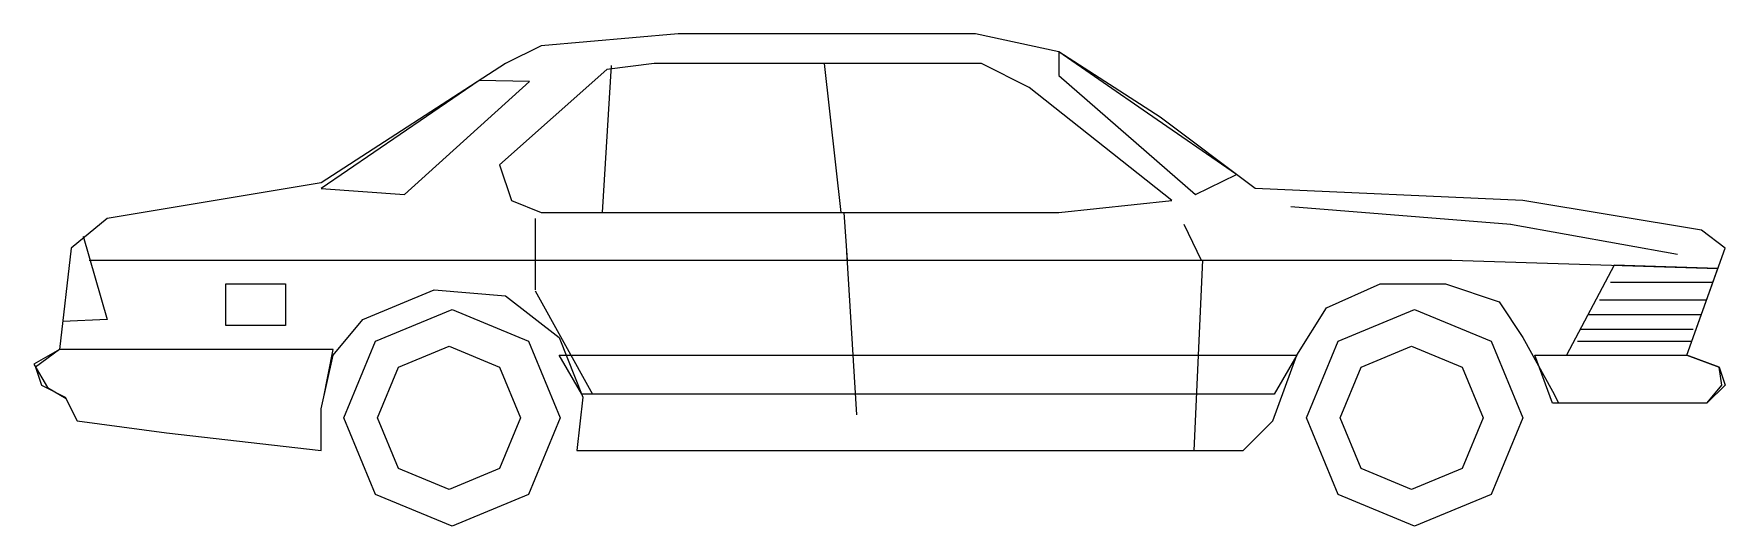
# Model space of a CAD drawing. Extents: x 387 to 605, y 618 to 681.
import ezdxf

# ---------------------------------------------------------------- set-up
doc = ezdxf.new("R2010")
doc.units = 0
doc.layers.get('0').update_dxf_attribs({"linetype": 'CONTINUOUS'})

msp = doc.modelspace()

# ---------------------------------------------------------------- linework, layer by layer
at = {"color": 0}
for p, q in [((469.81, 681.05), (452.15, 679.51)), ((508.2, 681.05), (469.81, 681.05)), ((518.95, 678.74), (508.2, 681.05)), ((452.15, 679.51), (447.55, 677.21)), ((447.55, 677.21), (423.74, 661.85)), ((461.17, 676.95), (460.03, 658.02)), ((466.74, 677.21), (460.6, 676.44)), ((508.96, 677.21), (466.74, 677.21)), ((488.66, 677.21), (490.83, 658.02)), ((515.11, 674.14), (508.96, 677.21)), ((530.4, 670.82), (518.95, 678.74)), ((532, 670.3), (518.95, 678.74)), ((518.95, 678.74), (518.95, 675.67)), ((444.15, 675.01), (423.74, 661.09)), ((434.49, 660.32), (450.62, 674.9)), ((450.62, 674.9), (444.15, 675.01)), ((460.6, 676.44), (446.78, 664.16)), ((518.95, 675.67), (536.6, 660.32)), ((533.53, 659.55), (515.11, 674.14)), ((541.85, 662.91), (530.4, 670.82)), ((544.28, 661.09), (532, 670.3)), ((446.78, 664.16), (448.31, 659.55)), ((423.74, 661.85), (396.11, 657.25)), ((536.6, 660.32), (541.85, 662.91)), ((423.74, 661.09), (434.49, 660.32)), ((448.31, 659.55), (452.15, 658.02)), ((518.95, 658.02), (533.53, 659.55)), ((578.83, 659.55), (544.28, 661.09)), ((601.86, 655.71), (578.83, 659.55)), ((396.11, 657.25), (391.5, 653.41)), ((451.38, 657.25), (451.38, 648.03)), ((452.15, 658.02), (518.95, 658.02)), ((491.19, 658.02), (491.63, 651.87)), ((548.89, 658.78), (577.29, 656.48)), ((393.04, 654.95), (396.11, 644.19)), ((535.07, 656.48), (537.29, 651.87)), ((577.24, 656.48), (598.79, 652.64)), ((604.93, 653.41), (601.86, 655.71)), ((391.5, 653.41), (389.97, 640.35)), ((491.55, 652.95), (492.84, 631.91)), ((600, 639.59), (604.93, 653.41)), ((393.8, 651.87), (569.61, 651.87)), ((537.47, 651.87), (536.37, 627.31)), ((569.66, 651.87), (603.99, 650.77)), ((590.63, 651.2), (584.44, 639.59)), ((603.99, 650.77), (590.63, 651.2)), ((600, 639.59), (603.99, 650.77)), ((411.46, 648.8), (419.14, 648.8)), ((411.46, 643.43), (411.46, 648.8)), ((419.14, 648.8), (419.14, 643.43)), ((553.5, 645.73), (560.41, 648.8)), ((560.41, 648.8), (568.85, 648.8)), ((568.85, 648.8), (575.76, 646.5)), ((590.12, 649.03), (603.37, 649.03)), ((429.12, 644.19), (438.33, 648.03)), ((438.33, 648.03), (447.55, 647.27)), ((447.55, 647.27), (454.45, 641.89)), ((451.38, 647.89), (458.78, 634.56)), ((575.76, 646.5), (578.83, 641.89)), ((588.73, 646.73), (602.55, 646.73)), ((396.11, 644.19), (390.39, 643.93)), ((425.28, 639.59), (429.12, 644.19)), ((430.76, 641.41), (440.64, 645.5)), ((440.64, 645.5), (450.52, 641.41)), ((549.66, 639.59), (553.5, 645.73)), ((554.98, 641.41), (564.86, 645.5)), ((564.86, 645.5), (574.74, 641.41)), ((587.25, 644.87), (601.88, 644.87)), ((419.14, 643.43), (411.46, 643.43)), ((454.45, 641.89), (457.52, 634.21)), ((578.83, 641.89), (582.67, 634.98)), ((586.24, 642.96), (600.79, 642.96)), ((389.97, 640.35), (386.66, 638.45)), ((389.97, 640.35), (386.9, 638.05)), ((425.28, 640.35), (389.97, 640.35)), ((423.74, 632.68), (425.28, 639.59)), ((424.05, 634.03), (425.28, 640.35)), ((426.67, 631.53), (430.76, 641.41)), ((433.73, 638.05), (440.25, 640.76)), ((440.25, 640.76), (446.78, 638.05)), ((450.52, 641.41), (454.61, 631.53)), ((454.45, 639.59), (549.66, 639.59)), ((457.39, 634.56), (454.45, 639.59)), ((546.58, 631.14), (549.66, 639.59)), ((549.66, 639.59), (546.75, 634.56)), ((550.89, 631.53), (554.98, 641.41)), ((557.95, 638.05), (564.47, 640.76)), ((564.47, 640.76), (571, 638.05)), ((574.74, 641.41), (578.83, 631.53)), ((580.37, 639.59), (600, 639.59)), ((582.67, 633.43), (580.37, 639.59)), ((584.44, 639.59), (600, 639.59)), ((585.89, 641.43), (600.66, 641.43)), ((600, 639.59), (604.17, 638.05)), ((604.17, 638.05), (600, 639.59)), ((386.66, 638.45), (388.42, 635.42)), ((386.9, 638.05), (387.66, 635.75)), ((431.03, 631.53), (433.73, 638.05)), ((446.78, 638.05), (449.48, 631.53)), ((555.25, 631.53), (557.95, 638.05)), ((571, 638.05), (573.7, 631.53)), ((604.17, 638.05), (604.93, 635.75)), ((604.5, 635.75), (604.17, 638.05)), ((387.66, 635.75), (390.73, 634.21)), ((388.42, 635.42), (390.83, 634.03)), ((604.93, 635.75), (602.63, 633.45)), ((602.63, 633.45), (604.5, 635.75)), ((390.73, 634.21), (392.27, 631.14)), ((457.52, 634.21), (456.76, 627.31)), ((546.75, 634.56), (457.39, 634.56)), ((582.67, 634.98), (583.44, 633.45)), ((597.8, 633.43), (582.67, 633.43)), ((583.44, 633.45), (593.42, 633.45)), ((593.42, 633.45), (602.63, 633.45)), ((602.63, 633.45), (597.8, 633.43)), ((392.27, 631.14), (403.78, 629.61)), ((423.74, 627.31), (423.74, 632.68)), ((430.76, 621.65), (426.67, 631.53)), ((433.73, 625), (431.03, 631.53)), ((449.48, 631.53), (446.78, 625)), ((454.61, 631.53), (450.52, 621.65)), ((542.74, 627.31), (546.58, 631.14)), ((554.98, 621.65), (550.89, 631.53)), ((557.95, 625), (555.25, 631.53)), ((573.7, 631.53), (571, 625)), ((578.83, 631.53), (574.74, 621.65)), ((403.78, 629.61), (423.74, 627.31)), ((456.76, 627.31), (542.74, 627.31)), ((440.25, 622.3), (433.73, 625)), ((446.78, 625), (440.25, 622.3)), ((564.47, 622.3), (557.95, 625)), ((571, 625), (564.47, 622.3)), ((440.64, 617.55), (430.76, 621.65)), ((450.52, 621.65), (440.64, 617.55)), ((564.86, 617.55), (554.98, 621.65)), ((574.74, 621.65), (564.86, 617.55))]:
    msp.add_line(p, q, dxfattribs=at)

doc.saveas('drawing.dxf')
